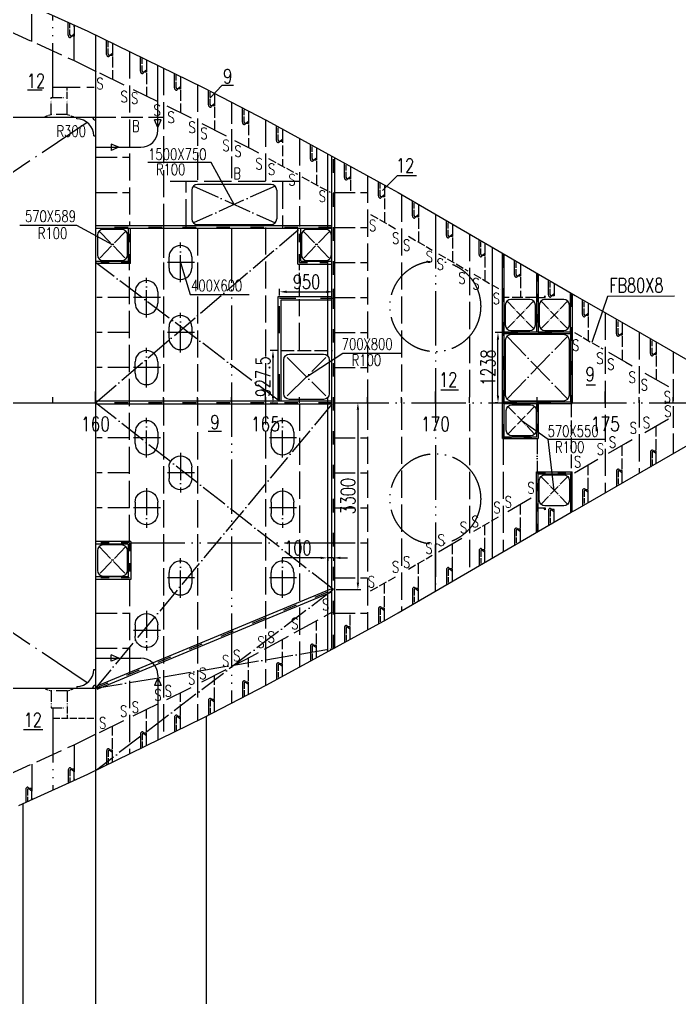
# Model space of a CAD drawing. Extents: x 373818 to 564480, y 322172 to 634257.
# Drawn here: x 541507 to 553155, y 468260 to 485525 of the extents above; entities that cross this region are included whole.
import ezdxf
from ezdxf.enums import TextEntityAlignment as Align

# ---------------------------------------------------------------- set-up
doc = ezdxf.new("R2010")
doc.units = 0
doc.header["$LTSCALE"] = 40
doc.header["$MEASUREMENT"] = 0
for name, pattern in [('ACAD_ISO02W100', [15, 12, -3]), ('ACAD_ISO03W100', [30, 12, -18]), ('ACAD_ISO04W100', [30.5, 24, -3, 0.5, -3]), ('ACAD_ISO05W100', [34, 24, -3, 0.5, -3, 0.5, -3])]:
    doc.linetypes.add(name, pattern=pattern)
doc.layers.get('0').update_dxf_attribs({"linetype": 'CONTINUOUS'})
doc.layers.get('DEFPOINTS').update_dxf_attribs({"linetype": 'CONTINUOUS'})
for name, color, linetype in [('01CONTINUOUS', 2, 'CONTINUOUS'), ('C-CEN', 4, 'ACAD_ISO04W100'), ('C-CON', 4, 'CONTINUOUS'), ('C-DAS', 4, 'ACAD_ISO02W100'), ('C-PH', 4, 'ACAD_ISO05W100'), ('FRAME', 7, 'CONTINUOUS'), ('TEXT', 9, 'CONTINUOUS'), ('Y-CON', 2, 'CONTINUOUS'), ('Y-DAS', 2, 'ACAD_ISO02W100'), ('Y-H', 2, 'ACAD_ISO03W100'), ('Y-PH', 2, 'ACAD_ISO05W100')]:
    doc.layers.add(name, color=color, linetype=linetype)
doc.styles.add('ROMANS', font='romans.shx', dxfattribs={"width": 0.75, "height": 250, "bigfont": 'hzdx.shx'})
doc.dimstyles.new('DM-50', dxfattribs={"dimscale": 50, "dimtxt": 1, "dimasz": 2.5, "dimexe": 1, "dimexo": 1, "dimgap": 1, "dimtad": 1, "dimdec": 0, "dimdsep": 46, "dimtxsty": 'ROMANS', "dimblk1": 'CLOSEDBLANK', "dimblk2": 'CLOSEDBLANK', "dimcen": 0, "dimclrd": 1, "dimclre": 1, "dimclrt": 1, "dimadec": 0, "dimazin": 0, "dimtfac": 1, "dimtdec": 0, "dimtmove": 0, "dimatfit": 3, "dimldrblk": 'CLOSEDBLANK', "dimfxl": 0, "dimtolj": 1, "dimarcsym": 0})

# ---------------------------------------------------------------- blocks, each defined once
blk = doc.blocks.new('A$C75882CA2')
at = {"layer": 'C-CON'}
for p, q in [((0, 57), (136, 114)), ((0, 57), (136, 0)), ((136, 0), (136, 114))]:
    blk.add_line(p, q, dxfattribs=at)
blk = doc.blocks.new('*D208')
at = {"color": 1, "linetype": 'ByBlock', "transparency": 16777216}
for p, q in [((570890, 480031), (570756, 480031)), ((570806, 479906), (570806, 479228)), ((570890, 479103), (570756, 479103))]:
    blk.add_line(p, q, dxfattribs=at)
for points in [[(570786, 479906), (570827, 479906), (570806, 480031)], [(570786, 479228), (570827, 479228), (570806, 479103)]]:
    blk.add_solid(points, dxfattribs=at)
at = {"layer": 'DEFPOINTS', "color": 0, "linetype": 'ByBlock', "transparency": 16777216}
for p in [(570940, 480031), (570806, 479103), (570940, 479103)]:
    blk.add_point(p, dxfattribs=at)
at = {"color": 1, "linetype": 'ByBlock', "transparency": 16777216, "insert": (570631, 479567), "char_height": 250, "attachment_point": 5, "rotation": 90, "style": 'ROMANS'}
blk.add_mtext('\\A1;927.5', dxfattribs=at)
blk = doc.blocks.new('_CLOSEDBLANK')
at = {"color": 0, "linetype": 'ByBlock'}
for p, q in [((-1, 0.17), (0, 0)), ((-1, 0.17), (-1, -0.17)), ((0, 0), (-1, -0.17))]:
    blk.add_line(p, q, dxfattribs=at)
blk = doc.blocks.new('A$C63D31A94')
at = {"layer": 'C-CEN', "ltscale": 0.5}
for p, q in [((250, 700), (250, 0)), ((0, 350), (500, 350))]:
    blk.add_line(p, q, dxfattribs=at)
at = {"layer": 'C-CON'}
for p, q in [((50, 250), (50, 450)), ((450, 450), (450, 250))]:
    blk.add_line(p, q, dxfattribs=at)
for centre, start, end in [((250, 450), 0, 180), ((250, 250), 180, 0)]:
    blk.add_arc(centre, 200, start, end, dxfattribs=at)
blk = doc.blocks.new('*D205')
at = {"color": 1, "linetype": 'ByBlock', "transparency": 16777216}
for p, q in [((572300, 479109), (572355, 479109)), ((572305, 478984), (572305, 475934)), ((571923, 475809), (572355, 475809))]:
    blk.add_line(p, q, dxfattribs=at)
for points in [[(572284, 478984), (572326, 478984), (572305, 479109)], [(572284, 475934), (572326, 475934), (572305, 475809)]]:
    blk.add_solid(points, dxfattribs=at)
at = {"layer": 'DEFPOINTS', "color": 0, "linetype": 'ByBlock', "transparency": 16777216}
for p in [(572250, 479109), (571873, 475809), (572305, 475809)]:
    blk.add_point(p, dxfattribs=at)
at = {"color": 1, "linetype": 'ByBlock', "transparency": 16777216, "insert": (572130, 477459), "char_height": 250, "attachment_point": 5, "rotation": 90, "style": 'ROMANS'}
blk.add_mtext('\\A1;3300', dxfattribs=at)
blk = doc.blocks.new('*D206')
at = {"color": 1, "linetype": 'ByBlock', "transparency": 16777216}
for p, q in [((571648, 476369), (570967, 476369)), ((571773, 476369), (571773, 476319)), ((571873, 476369), (571773, 476369)), ((571873, 476369), (571873, 476319)), ((571998, 476369), (572123, 476369))]:
    blk.add_line(p, q, dxfattribs=at)
for points in [[(571648, 476390), (571648, 476349), (571773, 476369)], [(571998, 476390), (571998, 476349), (571873, 476369)]]:
    blk.add_solid(points, dxfattribs=at)
at = {"layer": 'DEFPOINTS', "color": 0, "linetype": 'ByBlock', "transparency": 16777216}
for p in [(571773, 476419), (571773, 476369), (571873, 476419)]:
    blk.add_point(p, dxfattribs=at)
at = {"color": 1, "linetype": 'ByBlock', "transparency": 16777216, "insert": (571245, 476544), "char_height": 250, "attachment_point": 5, "style": 'ROMANS'}
blk.add_mtext('\\A1;100', dxfattribs=at)
blk = doc.blocks.new('*D209')
at = {"color": 1, "linetype": 'ByBlock', "transparency": 16777216}
for p, q in [((574838, 480347), (574728, 480347)), ((574778, 479234), (574778, 480222)), ((574773, 479109), (574728, 479109))]:
    blk.add_line(p, q, dxfattribs=at)
for points in [[(574757, 480222), (574799, 480222), (574778, 480347)], [(574757, 479234), (574799, 479234), (574778, 479109)]]:
    blk.add_solid(points, dxfattribs=at)
at = {"layer": 'DEFPOINTS', "color": 0, "linetype": 'ByBlock', "transparency": 16777216}
for p in [(574778, 480347), (574888, 480347), (574823, 479109)]:
    blk.add_point(p, dxfattribs=at)
at = {"color": 1, "linetype": 'ByBlock', "transparency": 16777216, "insert": (574603, 479728), "char_height": 250, "attachment_point": 5, "rotation": 90, "style": 'ROMANS'}
blk.add_mtext('\\A1;1238', dxfattribs=at)
blk = doc.blocks.new('*D207')
at = {"color": 1, "linetype": 'ByBlock', "transparency": 16777216}
for p, q in [((570923, 481004), (570923, 481117)), ((571048, 481067), (571748, 481067)), ((571873, 481004), (571873, 481117))]:
    blk.add_line(p, q, dxfattribs=at)
for points in [[(571048, 481088), (571048, 481046), (570923, 481067)], [(571748, 481088), (571748, 481046), (571873, 481067)]]:
    blk.add_solid(points, dxfattribs=at)
at = {"layer": 'DEFPOINTS', "color": 0, "linetype": 'ByBlock', "transparency": 16777216}
for p in [(571873, 481067), (570923, 480954), (571873, 480954)]:
    blk.add_point(p, dxfattribs=at)
at = {"color": 1, "linetype": 'ByBlock', "transparency": 16777216, "insert": (571398, 481242), "char_height": 250, "attachment_point": 5, "style": 'ROMANS'}
blk.add_mtext('\\A1;950', dxfattribs=at)

msp = doc.modelspace()

# ---------------------------------------------------------------- linework, layer by layer
for p, q in [((542366.41, 485248.61), (542366.41, 485480.18)), ((543041.41, 484910.49), (543041.41, 485158.95)), ((543641.41, 484613.37), (543641.41, 484861.82)), ((544241.41, 484319.5), (544241.41, 484573.25)), ((541645.57, 484281.18), (541906.49, 484281.18)), ((544841.41, 484020.47), (544841.41, 484277.19)), ((545441.41, 483710.65), (545441.41, 483966.88)), ((546041.41, 483391.87), (546041.41, 483654.07)), ((546641.41, 483062.39), (546641.41, 483324.59)), ((546946.41, 481814.03), (546946.41, 483155.14)), ((547018.91, 474420.41), (547018.91, 483109.9)), ((547073.91, 474420.41), (547073.91, 483090.71)), ((544889.63, 482999.69), (543772.71, 482999.69)), ((545296.41, 482260.36), (544889.63, 482999.69)), ((547241.41, 482733.4), (547241.41, 482995.6)), ((544675.64, 482615.36), (544646.41, 482615.36)), ((545946.41, 482615.36), (544675.64, 482615.36)), ((545946.41, 482615.36), (544675.64, 482615.36)), ((547841.41, 482413.27), (547841.41, 482664.39)), ((544546.41, 482515.36), (544546.41, 482005.36)), ((546046.41, 482515.36), (546046.41, 482005.36)), ((548441.41, 482059.72), (548441.41, 482321.92)), ((542518.6, 481891.37), (541510.67, 481891.37)), ((543146.41, 481545.86), (542518.6, 481891.37)), ((547018.91, 481882.86), (542846.41, 481882.86)), ((544646.41, 481905.36), (545946.41, 481905.36)), ((549041.41, 481711.68), (549041.41, 481973.88)), ((547018.91, 481837.86), (542846.41, 481837.86)), ((543428.91, 481253.86), (543428.91, 481837.86)), ((543463.91, 481218.86), (543463.91, 481837.86)), ((546418.91, 481208.86), (546418.91, 481837.86)), ((546468.91, 481258.86), (546468.91, 481837.86)), ((549617.41, 481377.09), (549617.41, 481639.29)), ((549846.41, 481506.98), (549846.41, 476013.74)), ((543428.91, 481253.86), (542846.41, 481253.86)), ((543463.91, 481218.86), (542846.41, 481218.86)), ((544346.41, 481236.36), (544520.4, 480669.43)), ((546418.91, 481208.86), (547018.91, 481208.86)), ((546468.91, 481258.86), (547018.91, 481258.86)), ((546946.41, 479584.5), (546946.41, 481277.68)), ((550241.41, 481014.62), (550241.41, 481276.81)), ((550841.41, 480665.6), (550841.41, 480927.79)), ((544520.4, 480669.43), (545560.73, 480669.43)), ((546068.91, 480632.36), (547018.91, 480632.36)), ((546068.91, 478787.86), (546068.91, 480632.36)), ((546123.91, 480577.36), (547018.91, 480577.36)), ((546123.91, 478787.86), (546123.91, 480577.36)), ((551441.41, 480318.92), (551441.41, 480581.12)), ((552041.41, 479973.31), (552041.41, 480236.11)), ((552641.41, 479628.58), (552641.41, 479890.94)), ((546571.41, 479218.36), (547214.03, 479636.66)), ((547214.03, 479636.66), (548246.41, 479636.66)), ((542846.41, 478760.36), (542846.41, 478960.36)), ((542846.41, 478760.36), (542846.41, 478960.36)), ((548846.41, 478760.36), (548846.41, 478960.36)), ((548846.41, 478760.36), (548846.41, 478960.36)), ((551846.41, 478760.36), (551846.41, 478960.36)), ((551846.41, 478760.36), (551846.41, 478960.36)), ((524096.41, 478760.36), (542846.41, 478760.36)), ((542096.41, 478760.36), (542096.41, 478860.36)), ((547018.91, 478787.86), (542846.41, 478787.86)), ((543446.41, 478760.36), (543446.41, 478860.36)), ((543446.41, 478760.36), (543446.41, 478860.36)), ((546946.41, 478719.03), (546946.41, 478852.21)), ((547046.41, 478760.36), (547046.41, 478860.36)), ((547046.41, 478760.36), (547046.41, 478860.36)), ((547646.41, 478760.36), (547646.41, 478860.36)), ((547646.41, 478760.36), (547646.41, 478860.36)), ((548246.41, 478760.36), (548246.41, 478860.36)), ((549446.41, 478760.36), (549446.41, 478860.36)), ((549446.41, 478760.36), (549446.41, 478860.36)), ((550046.41, 478760.36), (550046.41, 478860.36)), ((550646.41, 478760.36), (550646.41, 478860.36)), ((551246.41, 478760.36), (551246.41, 478860.36)), ((551246.41, 478760.36), (551246.41, 478860.36)), ((552446.41, 478760.36), (552446.41, 478860.36)), ((552446.41, 478760.36), (552446.41, 478860.36)), ((553046.41, 478760.36), (553046.41, 478860.36)), ((553046.41, 478760.36), (553046.41, 478860.36)), ((547018.91, 478732.86), (542846.41, 478732.86)), ((546946.41, 474365.58), (546946.41, 478742.86)), ((550363.41, 478450.36), (550838.58, 478113.84)), ((550838.58, 478113.84), (551846.41, 478113.84)), ((550946.41, 477212.36), (550838.58, 478113.84)), ((552641.41, 477884.37), (552641.41, 477622.17)), ((552041.41, 477546.92), (552041.41, 477284.72)), ((551441.41, 477202.28), (551441.41, 476940.08)), ((550841.41, 476855.12), (550841.41, 476592.92)), ((550241.41, 476506.59), (550241.41, 476244.39)), ((543473.91, 476311.86), (542846.41, 476311.86)), ((543423.91, 476261.86), (542846.41, 476261.86)), ((543423.91, 476261.86), (543423.91, 475687.86)), ((543473.91, 476311.86), (543473.91, 475637.86)), ((549617.41, 476144.12), (549617.41, 475881.92)), ((543423.91, 475687.86), (542846.41, 475687.86)), ((549041.41, 475809.04), (549041.41, 475546.84)), ((543473.91, 475637.86), (542846.41, 475637.86)), ((548441.41, 475460.51), (548441.41, 475198.31)), ((547841.41, 475116.31), (547841.41, 474854.11)), ((547239.94, 474786.55), (547239.94, 474524.35)), ((546641.41, 474457.84), (546641.41, 474195.64)), ((546041.41, 474129.33), (546041.41, 473867.13)), ((545441.41, 473810.55), (545441.41, 473548.35)), ((544841.41, 473500.24), (544841.41, 473238.04)), ((544241.41, 473201.22), (544241.41, 472942.08)), ((544798.84, 473221.51), (544798.84, 465311.36)), ((541576.23, 472988.25), (541914.73, 472988.25)), ((543641.41, 472907.84), (543641.41, 472659.38)), ((543041.41, 472609.74), (543041.41, 472361.28)), ((542366.41, 472272.11), (542366.41, 472040.54)), ((542846.41, 472265.36), (542846.41, 462239.96)), ((541616.41, 471930.65), (541616.41, 471702.69)), ((541566.31, 471678.12), (541566.31, 465311.36))]:
    msp.add_line(p, q)
at = {"color": 1}
for p, q in [((543946.41, 483569.13), (543946.41, 484717.49)), ((542846.41, 483269.13), (543646.41, 483269.13)), ((542846.41, 474251.59), (543646.41, 474251.59)), ((543946.41, 473951.59), (543946.41, 472803.22))]:
    msp.add_line(p, q, dxfattribs=at)
at = {"ltscale": 0.3}
for p, q in [((544871.41, 484144.53), (545085.11, 484369.39)), ((545085.11, 484369.39), (545283.39, 484369.39)), ((547913.66, 482506.97), (548178.78, 482768.94)), ((551231.41, 478745.36), (551261.41, 478745.36))]:
    msp.add_line(p, q, dxfattribs=at)
at = {"ltscale": 0.5}
for p, q in [((550031.41, 478126.36), (550031.41, 481399.52)), ((550061.41, 478156.36), (550061.41, 481382.09)), ((551261.41, 480685.04), (551261.41, 478745.36)), ((550061.41, 480013.36), (551231.41, 480013.36)), ((550061.41, 479983.36), (551231.41, 479983.36)), ((551231.41, 480013.36), (551231.41, 478775.36)), ((550061.41, 478775.36), (551231.41, 478775.36)), ((550061.41, 478745.36), (551231.41, 478745.36)), ((550630.41, 478745.36), (550630.41, 478156.36)), ((550660.41, 478745.36), (550660.41, 478126.36)), ((550031.41, 478126.36), (550660.41, 478126.36)), ((550061.41, 478156.36), (550630.41, 478156.36)), ((550631.41, 477537.36), (551261.41, 477537.36)), ((550661.41, 477507.36), (551231.41, 477507.36)), ((551261.41, 476835.68), (551261.41, 477537.36))]:
    msp.add_line(p, q, dxfattribs=at)
at = {"lineweight": -2, "ltscale": 0.5}
for p, q in [((550631.41, 481050.99), (550631.41, 480013.36)), ((550661.41, 481033.56), (550661.41, 480013.36)), ((551231.41, 479973.36), (551231.41, 480702.45)), ((550631.41, 476478.44), (550631.41, 477537.36)), ((550661.41, 476478.44), (550661.41, 477507.36)), ((551231.41, 477507.36), (551231.41, 476818.26)), ((542873.91, 473760.82), (547018.91, 475478.04))]:
    msp.add_line(p, q, dxfattribs=at)
at = {"lineweight": -2}
msp.add_line((542873.91, 473702.68), (547018.91, 475419.89), dxfattribs=at)
at = {"ltscale": 0.3}
for points in [[(550611.41, 480483.36, 0.41421356), (550511.41, 480583.36), (550181.41, 480583.36, 0.41421356), (550081.41, 480483.36), (550081.41, 480133.36, 0.41421356), (550181.41, 480033.36), (550511.41, 480033.36, 0.41421356), (550611.41, 480133.36)], [(551211.41, 480483.36, 0.41421356), (551111.41, 480583.36), (550781.41, 480583.36, 0.41421356), (550681.41, 480483.36), (550681.41, 480133.36, 0.41421356), (550781.41, 480033.36), (551111.41, 480033.36, 0.41421356), (551211.41, 480133.36)], [(551111.41, 479963.36), (550181.41, 479963.36, 0.41421356), (550081.41, 479863.36), (550081.41, 478895.36, 0.41421356), (550181.41, 478795.36), (551111.41, 478795.36, 0.41421356), (551211.41, 478895.36), (551211.41, 479863.36, 0.41421356)], [(546971.41, 479518.36), (546971.41, 478918.36, -0.41421356), (546871.41, 478818.36), (546271.41, 478818.36, -0.41421356), (546171.41, 478918.36), (546171.41, 479518.36, -0.41421356), (546271.41, 479618.36), (546871.41, 479618.36, -0.41421356)], [(550628.41, 478275.36, -0.41421356), (550528.41, 478175.36), (550198.41, 478175.36, -0.41421356), (550098.41, 478275.36), (550098.41, 478625.36, -0.41421356), (550198.41, 478725.36), (550528.41, 478725.36, -0.41421356), (550628.41, 478625.36)], [(551211.41, 477037.36, -0.41421356), (551111.41, 476937.36), (550781.41, 476937.36, -0.41421356), (550681.41, 477037.36), (550681.41, 477387.36, -0.41421356), (550781.41, 477487.36), (551111.41, 477487.36, -0.41421356), (551211.41, 477387.36)]]:
    msp.add_lwpolyline(points, format="xyb", close=True, dxfattribs=at)
for centre, radius, start, end in [((542416.41, 485248.61), 50, 180, 220.300494), ((542397.35, 485232.44), 25, 220.300494, 355.621629), ((542421.41, 485255.53), 25, 180, 270), ((543091.41, 484910.49), 50, 180, 220.300494), ((543072.35, 484894.32), 25, 220.300494, 355.621629), ((543096.41, 484917.41), 25, 180, 270), ((543691.41, 484613.37), 50, 180, 220.300494), ((543672.35, 484597.2), 25, 220.300494, 355.621629), ((543696.41, 484620.29), 25, 180, 270), ((544291.41, 484319.5), 50, 180, 220.300494), ((544272.35, 484303.33), 25, 220.300494, 355.621629), ((544296.41, 484326.42), 25, 180, 270), ((544891.41, 484020.47), 50, 180, 220.300494), ((544872.35, 484004.3), 25, 220.300494, 355.621629), ((544896.41, 484027.4), 25, 180, 270), ((542846.41, 483800.36), 50, 179.981233, 270), ((545491.41, 483710.65), 50, 180, 220.300494), ((545472.35, 483694.48), 25, 220.300494, 355.621629), ((545496.41, 483717.57), 25, 180, 270), ((546091.41, 483391.87), 50, 180, 220.300494), ((546072.35, 483375.7), 25, 220.300494, 355.621629), ((546096.41, 483398.8), 25, 180, 270), ((546691.41, 483062.39), 50, 180, 220.300494), ((546672.35, 483046.22), 25, 220.300494, 355.621629), ((546696.41, 483069.31), 25, 180, 270), ((547291.41, 482733.4), 50, 180, 220.300494), ((547296.41, 482740.32), 25, 180, 270), ((544646.41, 482515.36), 100, 90, 180), ((545946.41, 482515.36), 100, 0, 90), ((547272.35, 482717.23), 25, 220.300494, 355.621629), ((547891.41, 482413.27), 50, 180, 220.300494), ((547872.35, 482397.1), 25, 220.300494, 355.621629), ((547896.41, 482420.19), 25, 180, 270), ((548491.41, 482059.72), 50, 180, 220.300494), ((548472.35, 482043.55), 25, 220.300494, 355.621629), ((548496.41, 482066.64), 25, 180, 270), ((544646.41, 482005.36), 100, 180, 270), ((545946.41, 482005.36), 100, 270, 0), ((549091.41, 481711.68), 50, 180, 220.300494), ((549072.35, 481695.51), 25, 220.300494, 355.621629), ((549096.41, 481718.6), 25, 180, 270), ((549667.41, 481377.09), 50, 180, 220.300494), ((549648.35, 481360.92), 25, 220.300494, 355.621629), ((549672.41, 481384.01), 25, 180, 270), ((550291.41, 481014.62), 50, 180, 220.300494), ((550296.41, 481021.54), 25, 180, 270), ((550272.35, 480998.45), 25, 220.300494, 355.621629), ((550891.41, 480665.6), 50, 180, 220.300494), ((550896.41, 480672.52), 25, 180, 270), ((550872.35, 480649.43), 25, 220.300494, 355.621629), ((551491.41, 480318.92), 50, 180, 220.300494), ((551496.41, 480325.84), 25, 180, 270), ((551472.35, 480302.75), 25, 220.300494, 355.621629), ((552091.41, 479973.31), 50, 180, 220.300494), ((552096.41, 479980.23), 25, 180, 270), ((552072.35, 479957.14), 25, 220.300494, 355.621629), ((552691.41, 479628.58), 50, 180, 220.300494), ((552696.41, 479635.51), 25, 180, 270), ((552672.35, 479612.41), 25, 220.300494, 355.621629), ((552691.41, 477884.37), 50, 139.699506, 180), ((552672.35, 477900.54), 25, 4.378371, 139.699506), ((552696.41, 477877.45), 25, 90, 180), ((552091.41, 477546.92), 50, 139.699506, 180), ((552072.35, 477563.09), 25, 4.378371, 139.699506), ((552096.41, 477540), 25, 90, 180), ((551491.41, 477202.28), 50, 139.699506, 180), ((551472.35, 477218.45), 25, 4.378371, 139.699506), ((551496.41, 477195.36), 25, 90, 180), ((550891.41, 476855.12), 50, 139.699506, 180), ((550872.35, 476871.29), 25, 4.378371, 139.699506), ((550896.41, 476848.2), 25, 90, 180), ((550291.41, 476506.59), 50, 139.699506, 180), ((550272.35, 476522.76), 25, 4.378371, 139.699506), ((550296.41, 476499.67), 25, 90, 180), ((549667.41, 476144.12), 50, 139.699506, 180), ((549648.35, 476160.29), 25, 4.378371, 139.699506), ((549672.41, 476137.19), 25, 90, 180), ((549091.41, 475809.04), 50, 139.699506, 180), ((549072.35, 475825.21), 25, 4.378371, 139.699506), ((549096.41, 475802.12), 25, 90, 180), ((548491.41, 475460.51), 50, 139.699506, 180), ((548472.35, 475476.68), 25, 4.378371, 139.699506), ((548496.41, 475453.58), 25, 90, 180), ((547891.41, 475116.31), 50, 139.699506, 180), ((547872.35, 475132.48), 25, 4.378371, 139.699506), ((547896.41, 475109.39), 25, 90, 180), ((547289.94, 474786.55), 50, 139.699506, 180), ((547270.87, 474802.72), 25, 4.378371, 139.699506), ((547294.94, 474779.63), 25, 90, 180), ((546691.41, 474457.84), 50, 139.699506, 180), ((546672.35, 474474.01), 25, 4.378371, 139.699506), ((546696.41, 474450.91), 25, 90, 180), ((546091.41, 474129.33), 50, 139.699506, 180), ((546072.35, 474145.5), 25, 4.378371, 139.699506), ((546096.41, 474122.41), 25, 90, 180), ((542846.41, 473719.13), 50, 90, 178.611108), ((545491.41, 473810.55), 50, 139.699506, 180), ((545472.35, 473826.72), 25, 4.378371, 139.699506), ((545496.41, 473803.63), 25, 90, 180), ((544891.41, 473500.24), 50, 139.699506, 180), ((544872.35, 473516.41), 25, 4.378371, 139.699506), ((544896.41, 473493.32), 25, 90, 180), ((544291.41, 473201.22), 50, 139.699506, 180), ((544272.35, 473217.39), 25, 4.378371, 139.699506), ((544296.41, 473194.3), 25, 90, 180), ((543691.41, 472907.84), 50, 139.699506, 180), ((543672.35, 472924.01), 25, 4.378371, 139.699506), ((543696.41, 472900.92), 25, 90, 180), ((543091.41, 472609.74), 50, 139.699506, 180), ((543072.35, 472625.91), 25, 4.378371, 139.699506), ((543096.41, 472602.81), 25, 90, 180), ((542416.41, 472272.11), 50, 139.699506, 180), ((542397.35, 472288.28), 25, 4.378371, 139.699506), ((542421.41, 472265.19), 25, 90, 180), ((541666.41, 471930.65), 50, 139.699506, 180), ((541647.35, 471946.82), 25, 4.378371, 139.699506), ((541671.41, 471923.73), 25, 90, 180)]:
    msp.add_arc(centre, radius, start, end)
at = {"color": 1}
for centre, start, end in [((543646.41, 483569.13), 270, 0), ((543646.41, 473951.59), 0, 90)]:
    msp.add_arc(centre, 300, start, end, dxfattribs=at)
at = {"color": 1, "linetype": 'ByBlock'}
msp.add_solid([(552896.41, 478785.36), (552896.41, 478735.36), (553046.41, 478760.36)], dxfattribs=at)
at = {"layer": '01CONTINUOUS'}
for p, q in [((542846.41, 485255.36), (542846.41, 472265.36)), ((536846.41, 483800.36), (542821.41, 483800.36)), ((536846.41, 473720.36), (542846.41, 473720.36))]:
    msp.add_line(p, q, dxfattribs=at)
at = {"layer": 'C-CEN'}
for p, q in [((542700.6, 473813.55), (524242.13, 486190.04)), ((542700.6, 483707.16), (524244.18, 471332.05))]:
    msp.add_line(p, q, dxfattribs=at)
at = {"layer": 'C-CEN', "ltscale": 0.5}
for p, q in [((546017.12, 482586.07), (544575.7, 481934.65)), ((544575.7, 482586.07), (546017.12, 481934.65)), ((542846.41, 478760.36), (546428.91, 481815.33)), ((546096.41, 478785.36), (542846.41, 481236.36)), ((550110.7, 478824.65), (551182.12, 479934.07)), ((550110.7, 479934.07), (551182.12, 478824.65)), ((546232, 478878.95), (546910.82, 479557.77)), ((546232, 479557.77), (546910.82, 478878.95)), ((547046.41, 475460.36), (542846.41, 478760.36)), ((547018.91, 478732.86), (542846.41, 473720.36)), ((547046.41, 475460.36), (542863.91, 472273.92)), ((542846.41, 473720.36), (547046.41, 474420.41))]:
    msp.add_line(p, q, dxfattribs=at)
at = {"layer": 'C-CEN', "ltscale": 0.3}
for p, q in [((542910.7, 481791.07), (543382.12, 481300.65)), ((543382.12, 481791.07), (542910.7, 481300.65)), ((546510.7, 481791.07), (546982.12, 481300.65)), ((546982.12, 481791.07), (546510.7, 481300.65)), ((542910.7, 476220.07), (543382.12, 475729.65)), ((543382.12, 476220.07), (542910.7, 475729.65))]:
    msp.add_line(p, q, dxfattribs=at)
at = {"layer": 'C-CEN', "ltscale": 0.2}
for p, q in [((550582.12, 480062.65), (550110.7, 480554.07)), ((550110.7, 480062.65), (550582.12, 480554.07)), ((551182.12, 480062.65), (550710.7, 480554.07)), ((550710.7, 480062.65), (551182.12, 480554.07)), ((550599.12, 478696.07), (550127.7, 478204.65)), ((550127.7, 478696.07), (550599.12, 478204.65)), ((550710.7, 477458.07), (551182.12, 476966.65)), ((551182.12, 477458.07), (550710.7, 476966.65))]:
    msp.add_line(p, q, dxfattribs=at)
at = {"layer": 'C-CON', "linetype": 'ACAD_ISO05W100', "ltscale": 0.2}
for p, q in [((542066.63, 484150.36), (542346.56, 484150.36)), ((542066.63, 483850.36), (542066.63, 484150.36)), ((542346.56, 483850.36), (542346.56, 484150.36)), ((542346.56, 483850.36), (542066.63, 483850.36)), ((542346.56, 473670.36), (542066.63, 473670.36)), ((542066.63, 473670.36), (542066.63, 473370.36)), ((542346.56, 473670.36), (542346.56, 473370.36)), ((542066.63, 473370.36), (542346.56, 473370.36))]:
    msp.add_line(p, q, dxfattribs=at)
at = {"layer": 'C-CON', "linetype": 'ACAD_ISO05W100', "ltscale": 0.05}
for p, q in [((541961.63, 483812.36), (542066.63, 483850.36)), ((541961.63, 483812.36), (541961.63, 483800.36)), ((542346.56, 483850.36), (542451.56, 483812.36)), ((542451.56, 483812.36), (542451.56, 483800.36)), ((541961.63, 473708.36), (541961.63, 473720.36)), ((541961.63, 473708.36), (542066.63, 473670.36)), ((542346.56, 473670.36), (542451.56, 473708.36)), ((542451.56, 473708.36), (542451.56, 473720.36))]:
    msp.add_line(p, q, dxfattribs=at)
at = {"layer": 'C-CON'}
for p, q in [((542516.41, 483770.36), (542516.42, 483800.47)), ((542816.41, 483470.36), (542846.41, 483470.36)), ((548178.78, 482768.94), (548512.74, 482768.94)), ((548940.14, 478988.77), (549256.97, 478988.77)), ((551506.54, 479074.57), (551670.93, 479074.57)), ((542816.41, 474050.36), (542846.41, 474050.36)), ((542516.41, 473750.36), (542516.42, 473720.25))]:
    msp.add_line(p, q, dxfattribs=at)
for centre, start, end in [((542516.41, 483470.36), 0, 90), ((542516.41, 474050.36), 270, 360)]:
    msp.add_arc(centre, 300, start, end, dxfattribs=at)
at = {"layer": 'C-DAS'}
for p, q in [((541721.41, 485140.2), (541721.41, 485771.98)), ((542471.41, 484798.66), (542471.41, 485430.53)), ((543446.41, 484961.98), (543446.41, 481880.36)), ((544046.41, 484668.6), (544046.41, 481855.36)), ((542096.63, 484330.24), (542821.63, 484330.24)), ((544646.41, 484375.22), (544646.41, 482665.36)), ((545846.41, 483757.42), (545846.41, 482665.36)), ((546446.41, 483429.3), (546446.41, 481872.86)), ((547646.41, 482771.31), (547646.41, 478760.36)), ((546446.41, 482665.36), (544046.41, 482665.36)), ((544446.41, 481872.86), (544446.41, 482665.36)), ((546146.41, 482665.36), (546146.41, 481855.36)), ((548246.41, 482436.4), (548246.41, 478760.36)), ((544046.41, 481837.86), (544046.41, 472852.12)), ((544646.41, 481837.86), (544646.41, 473145.5)), ((545846.41, 481855.36), (545846.41, 473763.3)), ((549446.41, 481739.34), (549446.41, 475781.38)), ((543446.41, 476301.86), (543446.41, 481236.36)), ((546446.41, 479688.86), (546446.41, 480587.36)), ((551846.41, 480348.28), (551846.41, 477172.44)), ((552446.41, 480003.15), (552446.41, 477517.57)), ((547646.41, 478760.36), (547646.41, 476259.36)), ((548246.41, 478760.36), (548246.41, 475084.32)), ((546446.41, 478742.86), (546446.41, 474091.42)), ((550045.41, 478141.36), (550045.41, 476129.33)), ((547646.41, 476259.36), (547646.41, 474749.4)), ((543446.41, 475647.86), (543446.41, 472558.74)), ((542471.41, 472722.05), (542471.41, 472090.19)), ((541721.41, 472380.52), (541721.41, 471748.73))]:
    msp.add_line(p, q, dxfattribs=at)
at = {"layer": 'C-DAS', "ltscale": 0.2}
for p, q in [((542396.41, 485255.53), (542396.41, 485465.99)), ((543071.41, 484917.41), (543071.41, 485145.67)), ((543671.41, 484620.29), (543671.41, 484848.54)), ((544271.41, 484326.42), (544271.41, 484554.67)), ((544871.41, 484027.4), (544871.41, 484261.67)), ((545471.41, 483717.57), (545471.41, 483945.83)), ((546071.41, 483398.8), (546071.41, 483634.92)), ((546671.41, 483069.31), (546671.41, 483305.93)), ((547271.41, 482740.32), (547271.41, 482976.93)), ((547871.41, 482420.19), (547871.41, 482648.44)), ((548471.41, 482066.64), (548471.41, 482305.7)), ((549071.41, 481718.6), (549071.41, 481957.17)), ((549647.41, 481384.01), (549647.41, 481622.58)), ((550271.41, 481021.54), (550271.41, 481260.1)), ((550871.41, 480672.52), (550871.41, 480911.57)), ((551471.41, 480325.84), (551471.41, 480563.99)), ((552071.41, 479980.23), (552071.41, 480218.86)), ((552671.41, 479635.51), (552671.41, 479873.67)), ((552671.41, 477877.45), (552671.41, 477649.2)), ((552071.41, 477540), (552071.41, 477311.75)), ((551471.41, 477195.36), (551471.41, 476967.11)), ((550871.41, 476848.2), (550871.41, 476619.95)), ((550271.41, 476499.67), (550271.41, 476271.41)), ((549647.41, 476137.19), (549647.41, 475908.94)), ((549071.41, 475802.12), (549071.41, 475573.86)), ((548471.41, 475453.58), (548471.41, 475225.33)), ((547871.41, 475109.39), (547871.41, 474881.14)), ((547269.94, 474779.63), (547269.94, 474551.37)), ((546671.41, 474450.91), (546671.41, 474222.66)), ((546071.41, 474122.41), (546071.41, 473894.16)), ((545471.41, 473803.63), (545471.41, 473575.38)), ((544871.41, 473493.32), (544871.41, 473265.07)), ((544271.41, 473194.3), (544271.41, 472966.05)), ((543671.41, 472900.92), (543671.41, 472672.67)), ((543071.41, 472602.81), (543071.41, 472374.56)), ((542396.41, 472265.19), (542396.41, 472054.72)), ((541646.41, 471923.73), (541646.41, 471715.85))]:
    msp.add_line(p, q, dxfattribs=at)
at = {"layer": 'C-DAS', "ltscale": 0.5}
for p, q in [((544046.41, 481855.36), (544046.41, 481251.36)), ((546113.91, 479682.61), (547028.91, 479682.61)), ((551246.41, 478745.36), (551246.41, 477522.36))]:
    msp.add_line(p, q, dxfattribs=at)
at = {"layer": 'C-DAS', "ltscale": 0.25}
msp.add_line((542096.63, 473190.48), (542821.63, 473190.48), dxfattribs=at)
at = {"layer": 'C-DAS'}
for points in [[(539096.41, 486241.53), (539566.51, 486065.18), (541265.41, 485347.8), (542468.95, 484799.86), (542846.41, 484615.3)], [(539096.41, 471279.18), (539566.51, 471455.53), (541265.41, 472172.91), (542468.95, 472720.85), (542846.41, 472905.42)]]:
    msp.add_lwpolyline(points, dxfattribs=at)
at = {"layer": 'C-DAS', "ltscale": 0.5, "flags": 128}
msp.add_lwpolyline([(542646.41, 484713.09), (542864.23, 484606.59)], dxfattribs=at)
at = {"layer": 'C-DAS', "flags": 128}
for points in [[(542915.75, 484581.4), (543412.86, 484338.32)], [(543514.93, 484288.41), (544003.57, 484049.49)], [(544106.91, 483998.96), (544488.02, 483812.61), (544598.84, 483755.29)], [(544725.91, 483689.57), (545183.36, 483452.99)], [(545299.82, 483391.48), (545604.07, 483235.41), (545799.16, 483128.44)], [(551903.58, 479652.06), (552209.65, 479476), (552401.3, 479365.7)], [(552543.6, 479283.8), (552980.25, 479032.49)], [(552543.6, 478236.91), (552980.25, 478488.22)], [(551903.58, 477868.66), (552209.65, 478044.72), (552401.3, 478155.02)], [(551300.19, 477521.58), (551803.98, 477811.37)], [(550123.87, 476839.88), (550565.46, 477096.39)], [(548900.68, 476129.34), (549419.43, 476430.68)], [(545299.82, 474129.24), (545604.07, 474285.31), (547028.91, 475066.58)], [(544725.91, 473831.14), (545183.36, 474067.73)], [(544106.91, 473521.76), (544488.02, 473708.11), (544598.84, 473765.42)], [(543514.93, 473232.3), (544003.57, 473471.23)], [(542915.75, 472939.32), (543412.86, 473182.39)]]:
    msp.add_lwpolyline(points, dxfattribs=at)
at = {"layer": 'C-DAS', "ltscale": 0.3, "flags": 128}
for points in [[(545903.08, 483071.46), (546411.77, 482792.53)], [(546491.25, 482746.03), (546987.54, 482476.82)], [(547704.44, 482083.73), (547715.92, 482077.43), (547901.76, 481971.63), (548167.74, 481817.12)], [(548372.96, 481697.92), (548791.66, 481454.7)], [(548900.68, 481391.37), (549419.43, 481090.04)], [(549523.32, 481029.69), (549990.4, 480758.37)], [(551300.19, 479999.13), (551803.98, 479709.35)], [(549523.32, 476491.03), (549990.4, 476762.35)], [(548372.96, 475822.8), (548791.66, 476066.02)], [(547704.44, 475436.99), (547715.92, 475443.29), (547901.76, 475549.08), (548167.74, 475703.59)]]:
    msp.add_lwpolyline(points, dxfattribs=at)
at = {"layer": 'C-PH'}
msp.add_line((545072.74, 478249.36), (544838.44, 478249.36), dxfattribs=at)
at = {"layer": 'DEFPOINTS', "color": 0, "linetype": 'ByBlock'}
msp.add_point((553046.41, 478760.36), dxfattribs=at)
at = {"layer": 'FRAME'}
for p, q in [((542846.41, 478760.36), (542846.41, 478960.36)), ((545846.41, 478760.36), (545846.41, 478960.36)), ((548846.41, 478760.36), (548846.41, 478960.36)), ((551846.41, 478760.36), (551846.41, 478960.36)), ((543446.41, 478760.36), (543446.41, 478860.36)), ((544046.41, 478760.36), (544046.41, 478860.36)), ((544646.41, 478760.36), (544646.41, 478860.36)), ((545246.41, 478760.36), (545246.41, 478860.36)), ((546446.41, 478760.36), (546446.41, 478860.36)), ((547046.41, 478760.36), (547046.41, 478860.36)), ((547646.41, 478760.36), (547646.41, 478860.36)), ((549446.41, 478760.36), (549446.41, 478860.36)), ((551246.41, 478760.36), (551246.41, 478860.36)), ((552446.41, 478760.36), (552446.41, 478860.36)), ((553046.41, 478760.36), (553046.41, 478860.36))]:
    msp.add_line(p, q, dxfattribs=at)
at = {"layer": 'TEXT'}
for p, q in [((551882.64, 480638.05), (551608.75, 479821.65)), ((553068.2, 480642.5), (551882.64, 480638.05))]:
    msp.add_line(p, q, dxfattribs=at)
for points in [[(542881.41, 481371.36, 0.41421356), (542981.41, 481271.36), (543311.41, 481271.36, 0.41421356), (543411.41, 481371.36), (543411.41, 481720.36, 0.41421356), (543311.41, 481820.36), (542981.41, 481820.36, 0.41421356), (542881.41, 481720.36), (542881.41, 481371.36)], [(546481.41, 481371.36, 0.41421356), (546581.41, 481271.36), (546911.41, 481271.36, 0.41421356), (547011.41, 481371.36), (547011.41, 481720.36, 0.41421356), (546911.41, 481820.36), (546581.41, 481820.36, 0.41421356), (546481.41, 481720.36), (546481.41, 481371.36)], [(542881.41, 475800.36, 0.41421356), (542981.41, 475700.36), (543311.41, 475700.36, 0.41421356), (543411.41, 475800.36), (543411.41, 476149.36, 0.41421356), (543311.41, 476249.36), (542981.41, 476249.36, 0.41421356), (542881.41, 476149.36), (542881.41, 475800.36)]]:
    msp.add_lwpolyline(points, format="xyb", dxfattribs=at)
at = {"layer": 'Y-CON'}
for p, q in [((552496.41, 477546.33), (553496.41, 478121.86)), ((551313.41, 476865.85), (552496.41, 477546.33)), ((548188.41, 475050.63), (551246.41, 476826.98)), ((547996.41, 474941.32), (548188.41, 475050.63)), ((545874.41, 473777.78), (547996.41, 474941.32)), ((544746.41, 473194.4), (545874.41, 473777.78)), ((542714.41, 472200.82), (544746.41, 473194.4)), ((541496.41, 471646.3), (542714.41, 472200.82))]:
    msp.add_line(p, q, dxfattribs=at)
for points in [[(531746.41, 488839.76), (533311.41, 488549.96), (534996.41, 488157.87), (536553.41, 487726.22), (538246.41, 487174.53), (539779.41, 486599.44), (541496.41, 485874.42), (542714.41, 485319.9), (544746.41, 484326.32), (545874.41, 483742.94), (547996.41, 482579.4), (548188.41, 482470.09), (551246.41, 480693.74), (551313.41, 480654.87), (552496.41, 479974.39), (553496.41, 479398.86), (554496.41, 478796.32), (554501.41, 478792.71), (554507.41, 478787.53), (554514.41, 478779.29), (554525.41, 478760.73), (554525.41, 478760.36)], [(542471.41, 485430.53), (542471.41, 485230.53), (542421.41, 485230.53), (542471.41, 485270.53)], [(543146.41, 485112.41), (543146.41, 484892.41), (543096.41, 484892.41), (543146.41, 484932.41)], [(543746.41, 484815.29), (543746.41, 484595.29), (543696.41, 484595.29), (543746.41, 484635.29)], [(544346.41, 484521.42), (544346.41, 484301.42), (544296.41, 484301.42), (544346.41, 484341.42)], [(544946.41, 484222.4), (544946.41, 484002.4), (544896.41, 484002.4), (544946.41, 484042.4)], [(545546.41, 483912.57), (545546.41, 483692.57), (545496.41, 483692.57), (545546.41, 483732.57)], [(546146.41, 483593.8), (546146.41, 483373.8), (546096.41, 483373.8), (546146.41, 483413.8)], [(546746.41, 483264.31), (546746.41, 483044.31), (546696.41, 483044.31), (546746.41, 483084.31)], [(547346.41, 482935.32), (547346.41, 482715.32), (547296.41, 482715.32), (547346.41, 482755.32)], [(547946.41, 482606.82), (547946.41, 482395.19), (547896.41, 482395.19), (547946.41, 482435.19)], [(548546.41, 482261.64), (548546.41, 482041.64), (548496.41, 482041.64), (548546.41, 482081.64)], [(549146.41, 481913.6), (549146.41, 481693.6), (549096.41, 481693.6), (549146.41, 481733.6)], [(549722.41, 481579.01), (549722.41, 481359.01), (549672.41, 481359.01), (549722.41, 481399.01)], [(550346.41, 481216.54), (550346.41, 480996.54), (550296.41, 480996.54), (550346.41, 481036.54)], [(550946.41, 480867.52), (550946.41, 480647.52), (550896.41, 480647.52), (550946.41, 480687.52)], [(550646.41, 480617.36), (550786.41, 480617.36), (550786.41, 480649.18), (550760.96, 480617.36)], [(551546.41, 480520.84), (551546.41, 480300.84), (551496.41, 480300.84), (551546.41, 480340.84)], [(552146.41, 480175.23), (552146.41, 479955.23), (552096.41, 479955.23), (552146.41, 479995.23)], [(552746.41, 479830.51), (552746.41, 479610.51), (552696.41, 479610.51), (552746.41, 479650.51)], [(542646.41, 472169.86), (542714.41, 472200.82), (544746.41, 473194.4), (545874.41, 473777.78), (547996.41, 474941.32), (548188.41, 475050.63), (551246.41, 476826.98), (551313.41, 476865.85), (552496.41, 477546.33), (553496.41, 478121.86), (554496.41, 478724.4), (554501.41, 478728.01), (554507.41, 478733.19), (554514.41, 478741.43), (554525.41, 478759.99), (554525.41, 478760.36)], [(552746.41, 477682.45), (552746.41, 477902.45), (552696.41, 477902.45), (552746.41, 477862.45)], [(552146.41, 477345), (552146.41, 477565), (552096.41, 477565), (552146.41, 477525)], [(551546.41, 477000.36), (551546.41, 477220.36), (551496.41, 477220.36), (551546.41, 477180.36)], [(550646.41, 476903.36), (550786.41, 476903.36), (550786.41, 476871.54), (550760.96, 476903.36)], [(550946.41, 476653.2), (550946.41, 476873.2), (550896.41, 476873.2), (550946.41, 476833.2)], [(550346.41, 476304.67), (550346.41, 476524.67), (550296.41, 476524.67), (550346.41, 476484.67)], [(549722.41, 475942.19), (549722.41, 476162.19), (549672.41, 476162.19), (549722.41, 476122.19)], [(549146.41, 475607.12), (549146.41, 475827.12), (549096.41, 475827.12), (549146.41, 475787.12)], [(548546.41, 475258.58), (548546.41, 475478.58), (548496.41, 475478.58), (548546.41, 475438.58)], [(547946.41, 474914.39), (547946.41, 475134.39), (547896.41, 475134.39), (547946.41, 475094.39)], [(547344.94, 474584.63), (547344.94, 474804.63), (547294.94, 474804.63), (547344.94, 474764.63)], [(546746.41, 474255.91), (546746.41, 474475.91), (546696.41, 474475.91), (546746.41, 474435.91)], [(546146.41, 473927.41), (546146.41, 474147.41), (546096.41, 474147.41), (546146.41, 474107.41)], [(545546.41, 473608.63), (545546.41, 473828.63), (545496.41, 473828.63), (545546.41, 473788.63)], [(544946.41, 473298.32), (544946.41, 473518.32), (544896.41, 473518.32), (544946.41, 473478.32)], [(544346.41, 472999.3), (544346.41, 473219.3), (544296.41, 473219.3), (544346.41, 473179.3)], [(543746.41, 472705.92), (543746.41, 472925.92), (543696.41, 472925.92), (543746.41, 472885.92)], [(543146.41, 472407.81), (543146.41, 472627.81), (543096.41, 472627.81), (543146.41, 472587.81)], [(542471.41, 472090.19), (542471.41, 472290.19), (542421.41, 472290.19), (542471.41, 472250.19)], [(541721.41, 471748.73), (541721.41, 471948.73), (541671.41, 471948.73), (541721.41, 471908.73)]]:
    msp.add_lwpolyline(points, dxfattribs=at)
at = {"layer": 'Y-DAS', "ltscale": 0.4}
for p, q in [((543146.41, 485112.9), (543146.41, 484468.61)), ((543746.41, 484815.77), (543746.41, 484175.23)), ((544346.41, 484521.91), (544346.41, 483881.85)), ((544946.41, 484222.88), (544946.41, 483575.54)), ((545546.41, 483913.06), (545546.41, 483265.23)), ((546146.41, 483542.3), (546146.41, 482938.03)), ((546746.41, 483264.8), (546746.41, 482609.04)), ((547346.41, 482935.81), (547346.41, 482474.36)), ((547946.41, 482606.82), (547946.41, 481945.69)), ((548546.41, 482262.13), (548546.41, 481597.16)), ((549146.41, 481914.09), (549146.41, 481248.63)), ((549722.41, 481579.5), (549722.41, 480914.04)), ((546446.41, 480622.36), (546446.41, 481211.36)), ((550346.41, 481217.02), (550346.41, 480617.36)), ((550631.41, 480617.36), (550046.41, 480617.36)), ((551546.41, 480521.33), (551546.41, 479857.5)), ((552146.41, 480175.71), (552146.41, 479512.37)), ((552746.41, 479830.99), (552746.41, 479167.07)), ((552746.41, 477681.96), (552746.41, 478353.64)), ((552146.41, 477344.51), (552146.41, 478008.34)), ((551546.41, 476999.87), (551546.41, 477663.21)), ((550346.41, 476304.18), (550346.41, 476969.15)), ((549722.41, 475941.71), (549722.41, 476606.68)), ((549146.41, 475607.12), (549146.41, 476272.09)), ((548546.41, 475258.58), (548546.41, 475923.56)), ((547946.41, 474914.39), (547946.41, 475575.02)), ((547344.94, 474584.63), (547344.94, 475046.36)), ((546746.41, 474255.91), (546746.41, 474911.68)), ((546146.41, 473927.41), (546146.41, 474582.69)), ((545546.41, 473608.63), (545546.41, 474255.49)), ((544946.41, 473298.32), (544946.41, 473945.18)), ((544346.41, 472999.3), (544346.41, 473638.87)), ((543746.41, 472705.92), (543746.41, 473345.49)), ((543146.41, 472407.33), (543146.41, 473052.11))]:
    msp.add_line(p, q, dxfattribs=at)
at = {"layer": 'Y-DAS', "ltscale": 0.2}
for p, q in [((542346.56, 484150.36), (542346.56, 484330.24)), ((542346.56, 473370.36), (542346.56, 473190.48))]:
    msp.add_line(p, q, dxfattribs=at)
at = {"layer": 'Y-DAS', "ltscale": 0.8}
for p, q in [((545246.41, 484067.73), (545246.41, 482665.36)), ((542821.41, 483800.36), (544046.41, 483800.36)), ((542846.41, 483093.36), (543446.41, 483093.36)), ((542846.41, 482474.36), (543446.41, 482474.36)), ((547046.41, 482474.36), (547646.41, 482474.36)), ((547046.41, 481855.36), (547646.41, 481855.36)), ((547046.41, 481236.36), (547646.41, 481236.36)), ((543446.41, 480617.36), (542871.41, 480617.36)), ((547046.41, 480617.36), (547646.41, 480617.36)), ((543446.41, 479998.36), (542871.41, 479998.36)), ((547046.41, 479998.36), (547646.41, 479998.36)), ((553046.41, 479657.85), (553046.41, 477862.87)), ((543446.41, 479379.36), (542871.41, 479379.36)), ((547046.41, 479379.36), (547646.41, 479379.36)), ((543446.41, 478141.36), (542871.41, 478141.36)), ((547046.41, 478141.36), (547646.41, 478141.36)), ((543446.41, 477522.36), (542871.41, 477522.36)), ((547046.41, 477522.36), (547646.41, 477522.36)), ((543446.41, 476903.36), (542871.41, 476903.36)), ((547046.41, 476903.36), (547646.41, 476903.36)), ((547046.41, 476284.36), (547646.41, 476284.36)), ((547046.41, 475665.36), (547646.41, 475665.36)), ((542846.41, 475046.36), (543446.41, 475046.36)), ((547046.41, 475046.36), (547646.41, 475046.36)), ((542846.41, 474427.36), (543446.41, 474427.36))]:
    msp.add_line(p, q, dxfattribs=at)
at = {"layer": 'Y-DAS'}
msp.add_line((553046.41, 478760.36), (554491.42, 478760.36), dxfattribs=at)
at = {"layer": 'Y-H', "ltscale": 0.5}
for p, q in [((547046.41, 474420.41), (547046.41, 483100.31)), ((547021.41, 481855.36), (542846.41, 481855.36)), ((550046.41, 478141.36), (550046.41, 481390.8)), ((551246.41, 480693.74), (551246.41, 478760.36)), ((550061.41, 479998.36), (551231.41, 479998.36)), ((547021.41, 478760.36), (542846.41, 478760.36)), ((550046.41, 478760.36), (551246.41, 478760.36)), ((551246.41, 476826.98), (551246.41, 477522.36)), ((542846.41, 473720.36), (547046.41, 475460.36))]:
    msp.add_line(p, q, dxfattribs=at)
at = {"layer": 'Y-H', "ltscale": 0.3}
for p, q in [((543446.41, 481236.36), (543446.41, 481855.36)), ((546446.41, 481236.36), (546446.41, 481837.86)), ((543446.41, 481236.36), (542846.41, 481236.36)), ((546446.41, 481236.36), (547028.91, 481236.36)), ((550646.41, 481042.27), (550646.41, 480013.36)), ((550646.41, 478745.36), (550646.41, 478141.36)), ((550045.41, 478141.36), (550645.41, 478141.36)), ((550646.41, 476478.44), (550646.41, 477522.36)), ((550646.41, 477522.36), (551246.41, 477522.36)), ((543446.41, 476284.36), (542846.41, 476284.36)), ((543446.41, 476284.36), (543446.41, 475665.36)), ((543446.41, 475665.36), (542846.41, 475665.36))]:
    msp.add_line(p, q, dxfattribs=at)
at = {"layer": 'Y-H', "ltscale": 0.6}
msp.add_line((546096.41, 480604.86), (547028.91, 480604.86), dxfattribs=at)
at = {"layer": 'Y-H'}
msp.add_line((546096.41, 478785.36), (546096.41, 480604.86), dxfattribs=at)
at = {"layer": 'Y-PH'}
for p, q in [((542096.41, 484150.36), (542096.41, 485601.26)), ((548846.41, 482087.87), (548846.41, 475432.85)), ((545246.41, 481837.86), (545246.41, 473452.99)), ((547063.91, 478760.36), (550031.41, 478760.36)), ((551261.41, 478760.36), (553046.41, 478760.36)), ((543463.91, 476284.36), (547046.41, 476284.36)), ((548846.41, 475432.85), (548846.41, 476259.36)), ((542096.41, 473370.36), (542096.41, 471919.46))]:
    msp.add_line(p, q, dxfattribs=at)
at = {"layer": 'Y-PH', "ltscale": 0.3}
msp.add_line((550646.41, 478141.36), (550646.41, 477537.36), dxfattribs=at)
at = {"layer": 'Y-PH', "color": 0}
for centre in [(548846.41, 480460.36), (548846.41, 477060.36)]:
    msp.add_circle(centre, 800, dxfattribs=at)

# ---------------------------------------------------------------- block references
at = {"layer": 'C-CON'}
for name, p, rotation in [('A$C75882CA2', (544003.65, 483616.49), 90), ('A$C75882CA2', (543258.87, 483326.37), 180), ('A$C63D31A94', (544596.41, 481586.36), 180), ('A$C63D31A94', (543996.41, 480967.36), 180), ('A$C63D31A94', (544596.41, 480348.36), 180), ('A$C63D31A94', (543996.41, 479729.36), 180), ('A$C63D31A94', (543996.41, 478491.36), 180), ('A$C63D31A94', (546396.41, 478491.36), 180), ('A$C63D31A94', (544596.41, 476015.36), 179.9999999999956), ('A$C63D31A94', (546396.41, 476015.36), 179.9999999999956)]:
    msp.add_blockref(name, p, dxfattribs=dict(at, rotation=rotation))
at = {"layer": 'C-CON', "xscale": -1}
for p in [(544596.41, 477172.36), (543996.41, 476553.36), (546396.41, 476553.36)]:
    msp.add_blockref('A$C63D31A94', p, dxfattribs=at)
for name, p, rotation in [('A$C63D31A94', (543996.41, 474386.86), 359.9999999999964), ('A$C75882CA2', (543258.87, 474194.35), 8.872902412804251e-12), ('A$C75882CA2', (544003.65, 473904.22), 90.00000000000887)]:
    msp.add_blockref(name, p, dxfattribs=dict(at, rotation=rotation))

# ---------------------------------------------------------------- texts
at = {"style": 'ROMANS', "width": 0.75}
for s, height, p in [('9', 250, (545100.84, 484398.11)), ('S', 200, (542863.2, 484294.73)), ('S', 200, (543289.06, 484063.68)), ('S', 200, (543472.32, 484037.81)), ('S', 200, (543870.81, 483824.99)), ('S', 200, (544117.94, 483698.85)), ('R300', 200, (542158.66, 483454.25)), ('B', 200, (543493.09, 483543.99)), ('S', 200, (544489.06, 483522.5)), ('S', 200, (544698.79, 483415.63)), ('1500X750', 200, (543777.66, 483045.81)), ('S', 200, (545088.16, 483202.82)), ('S', 200, (545299.69, 483100.46)), ('S', 200, (545670.81, 482878.53)), ('12', 250, (548151.67, 482823.47)), ('R100', 200, (543913.4, 482779.74)), ('B', 200, (545281.48, 482707.53)), ('S', 200, (545890.57, 482782.38)), ('S', 200, (546252.57, 482596.22)), ('S', 200, (546785.12, 482305.15)), ('570X589', 200, (541602.08, 481950.76)), ('S', 200, (547675.32, 481789.89)), ('R100', 200, (541828.56, 481651.12)), ('S', 200, (548081.07, 481565.54)), ('S', 200, (548275.32, 481441.36)), ('S', 200, (548674.37, 481237.09)), ('S', 200, (548868.62, 481106.22)), ('S', 200, (549254.27, 480861.78)), ('400X600', 200, (544536.11, 480728.53)), ('S', 200, (549498.21, 480758.24)), ('FB80X8 ', 250, (551916.42, 480708.23)), ('S', 200, (549857.07, 480500.41)), ('700X800', 200, (547193.13, 479694.89)), ('S', 200, (551260.06, 479675.47)), ('S', 200, (551685.92, 479444.42)), ('R100', 200, (547368.71, 479412.49)), ('S', 200, (551879.56, 479340.08)), ('12', 250, (548913.02, 479043.38)), ('9', 250, (551497.27, 479138.88)), ('S', 200, (552256.67, 479109.03)), ('S', 200, (552469.82, 478975.29)), ('S', 200, (552876.17, 478763.73)), ('S', 200, (552885.92, 478510.84)), ('S', 200, (552276.17, 478214.25)), ('S', 200, (552508.82, 478309.02)), ('570X550', 200, (550827.33, 478157.88)), ('R100', 200, (550957.17, 477876.86)), ('S', 200, (551908.81, 477963.72)), ('S', 200, (551694.99, 477841.71)), ('S', 200, (551292.94, 477618.59)), ('S', 200, (550471.17, 477155.58)), ('S', 200, (550069.13, 476908.67)), ('S', 200, (549870.98, 476808.97)), ('S', 200, (549484.82, 476562.06)), ('S', 200, (549279.11, 476458.51)), ('S', 200, (548885, 476235.4)), ('S', 200, (548671.17, 476094.12)), ('S', 200, (548277.06, 475847.21)), ('S', 200, (548079.11, 475761.45)), ('S', 200, (547653.25, 475498.68)), ('S', 200, (546847.05, 475094.95)), ('S', 200, (546301.8, 474760.77)), ('S', 200, (545702.92, 474433.98)), ('S', 200, (545883.88, 474521.79)), ('S', 200, (545079.4, 474104.13)), ('S', 200, (545277.07, 474195)), ('S', 200, (544479.11, 473785.64)), ('S', 200, (544677.35, 473881.02)), ('S', 200, (544069.13, 473570.45)), ('S', 200, (543887.05, 473500.19)), ('S', 200, (543279.11, 473214.74)), ('S', 200, (543485, 473285)), ('S', 200, (542908.81, 473007.49))]:
    msp.add_text(s, height=height, dxfattribs=at).set_placement(p)
at = {"char_height": 250, "width": 4189.5335, "style": 'ROMANS'}
for s, insert, attachment_point in [('12', (541636.03, 484567.69), 1), ('9', (544876.02, 478291.95), 7), ('12', (541580.45, 473036.79), 7)]:
    msp.add_mtext(s, dxfattribs=dict(at, insert=insert, attachment_point=attachment_point))
at = {"layer": 'FRAME', "style": 'ROMANS', "width": 0.8}
for s, p in [('160', (542846.41, 478385.36)), ('165', (545846.41, 478385.36)), ('170', (548846.41, 478385.36)), ('175', (551846.41, 478385.36))]:
    msp.add_text(s, height=250, dxfattribs=at).set_placement(p, align=Align.MIDDLE)

# ---------------------------------------------------------------- dimensions: what is measured, and where the dimension line sits
at = {"ltscale": 0.3}
for base, p1, p2, picture, middle in [((547046.41, 480718.06), (546096.41, 480604.86), (547046.41, 480604.86), '*D207', (546571.41, 480893.06)), ((546946.41, 476020.69), (547046.41, 476069.88), (546946.41, 476069.88), '*D206', (546418.73, 476195.69))]:
    dim = msp.add_linear_dim(base=base, p1=p1, p2=p2, dimstyle='DM-50', dxfattribs=at)
    dim.commit()
    dim.dimension.update_dxf_attribs({"geometry": picture, "text_midpoint": middle, "insert": (-24826.12, -348.78)})
at = {"lineweight": -2, "ltscale": 0.5}
for base, p1, p2, picture, middle in [((549951.74, 479998.36), (549996.41, 478760.36), (550061.41, 479998.36), '*D209', (549776.74, 479379.36)), ((547479.12, 475460.36), (547423.53, 478760.36), (547046.41, 475460.36), '*D205', (547304.12, 477110.36))]:
    dim = msp.add_linear_dim(base=base, p1=p1, p2=p2, angle=90, dimstyle='DM-50', dxfattribs=at)
    dim.commit()
    dim.dimension.update_dxf_attribs({"geometry": picture, "text_midpoint": middle, "insert": (-24826.12, -348.78)})
at = {"ltscale": 0.3}
dim = msp.add_linear_dim(base=(545980.22, 478754.11), p1=(546113.91, 479682.61), p2=(546113.91, 478754.11), angle=90, text='927.5', dimstyle='DM-50', dxfattribs=at)
dim.commit()
dim.dimension.update_dxf_attribs({"geometry": '*D208', "text_midpoint": (545805.22, 479218.36), "insert": (-24826.12, -348.78)})

doc.saveas('drawing.dxf')
